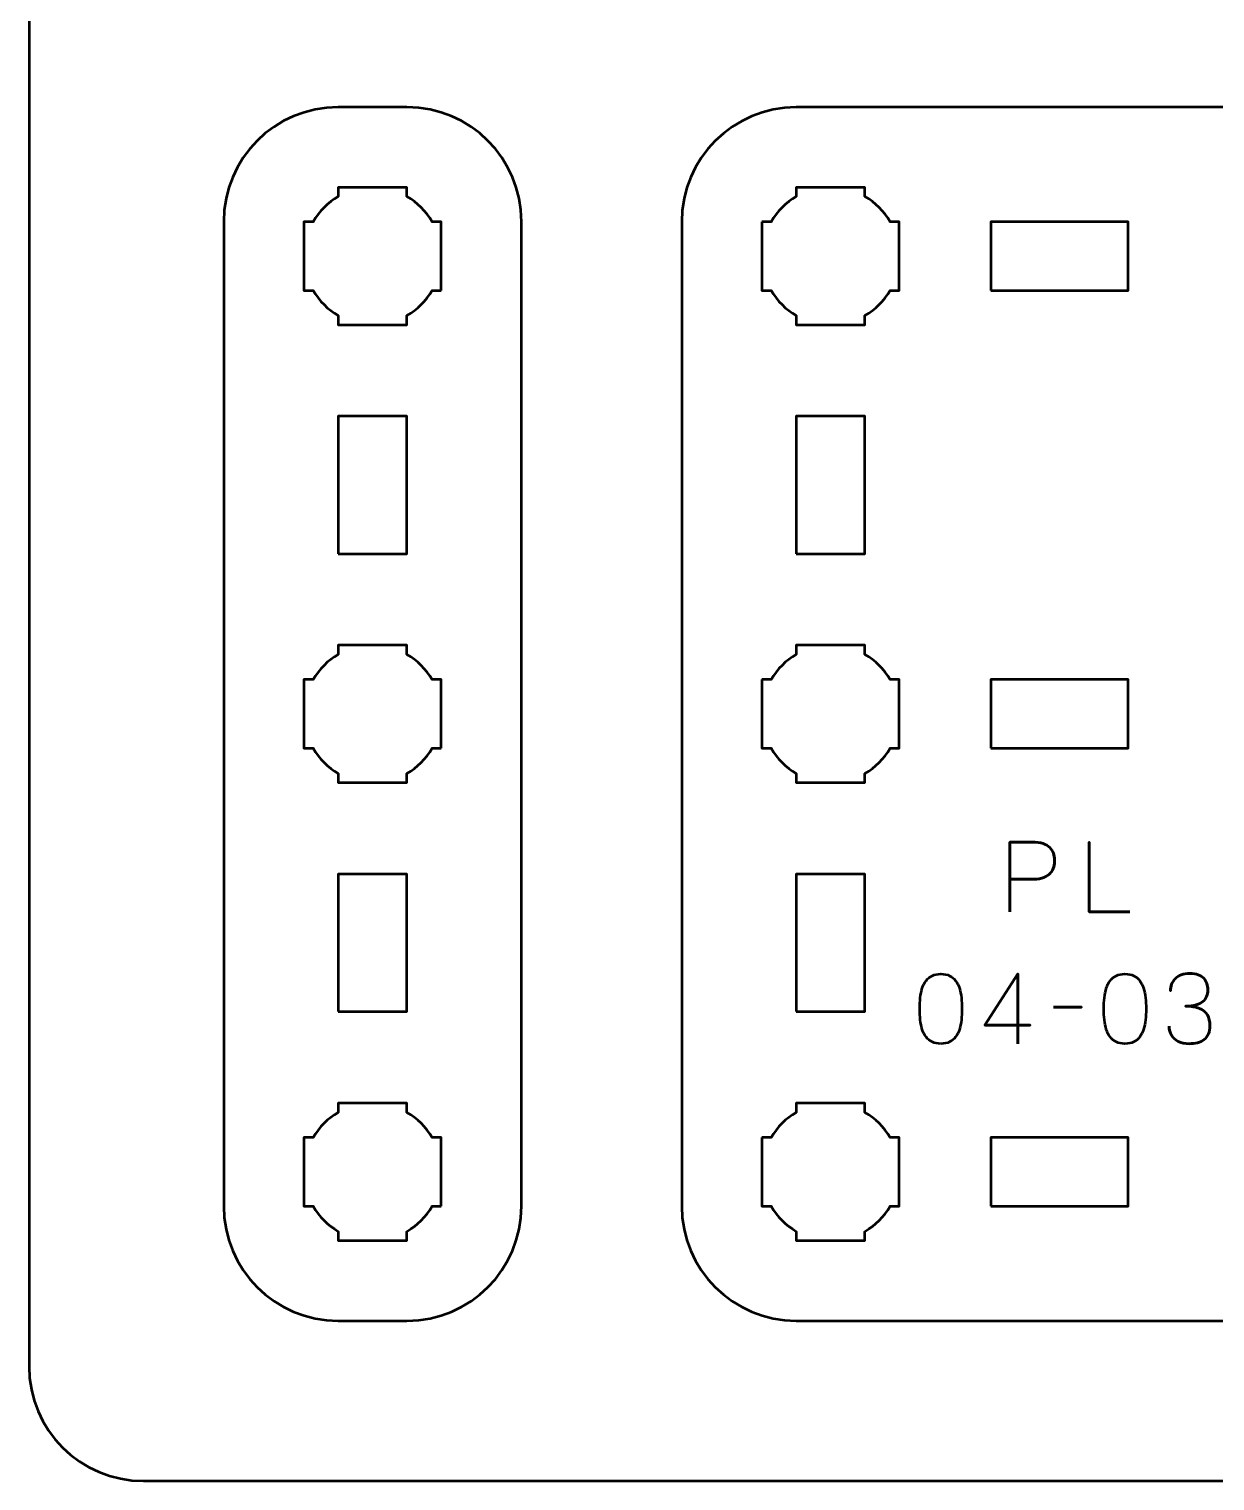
# Model space of a CAD drawing. Header units: centimetres. Extents: x -21 to 0, y -29.7 to 0.
# Drawn here: x -21 to -15.82, y -29.7 to -23.36 of the extents above; entities that cross this region are included whole.
import ezdxf

# ---------------------------------------------------------------- set-up
doc = ezdxf.new("R2010")
doc.units = ezdxf.units.CM
doc.header["$MEASUREMENT"] = 0
doc.layers.add('Layer 1', color=7, linetype='Continuous')

msp = doc.modelspace()

# ---------------------------------------------------------------- linework, layer by layer
at = {"layer": 'Layer 1', "lineweight": 53}
for points in [[(-16.8, -24.5), (-16.2, -24.5), (-16.2, -24.2), (-16.8, -24.2), (-16.8, -24.5)], [(-17.65, -25.65), (-17.35, -25.65), (-17.35, -25.05), (-17.65, -25.05), (-17.65, -25.65)], [(-16.8, -26.5), (-16.2, -26.5), (-16.2, -26.2), (-16.8, -26.2), (-16.8, -26.5)], [(-17.65, -27.65), (-17.35, -27.65), (-17.35, -27.05), (-17.65, -27.05), (-17.65, -27.65)], [(-16.8, -28.5), (-16.2, -28.5), (-16.2, -28.2), (-16.8, -28.2), (-16.8, -28.5)]]:
    msp.add_lwpolyline(points, close=True, dxfattribs=at)
at = {"layer": 'Layer 1', "color": 1, "lineweight": 53}
msp.add_open_spline([(-21.00003, -29.19995), (-21.00003, -29.19995), (-21.00003, -5.89992), (-21.00003, -5.89992), (-21.00003, -5.89992), (-21.00003, -5.81709), (-20.93286, -5.74992), (-20.85003, -5.74992), (-20.85003, -5.74992), (-20.7672, -5.74992), (-20.70003, -5.68275), (-20.70003, -5.59992), (-20.70003, -5.59992), (-20.70003, -5.51709), (-20.7672, -5.44992), (-20.85003, -5.44992), (-20.85003, -5.44992), (-20.93286, -5.44992), (-21.00003, -5.38275), (-21.00003, -5.29992), (-21.00003, -5.29992), (-21.00003, -5.21709), (-20.93286, -5.14992), (-20.85003, -5.14992), (-20.85003, -5.14992), (-20.7672, -5.14992), (-20.70003, -5.08275), (-20.70003, -4.99992), (-20.70003, -4.99992), (-20.70003, -4.91709), (-20.7672, -4.84992), (-20.85003, -4.84992), (-20.85003, -4.84992), (-20.93286, -4.84992), (-21.00003, -4.78275), (-21.00003, -4.69992), (-21.00003, -4.69992), (-21.00003, -4.61709), (-20.93286, -4.54992), (-20.85003, -4.54992), (-20.85003, -4.54992), (-20.7672, -4.54992), (-20.70003, -4.48275), (-20.70003, -4.39992), (-20.70003, -4.39992), (-20.70003, -4.31709), (-20.7672, -4.24992), (-20.85003, -4.24992), (-20.85003, -4.24992), (-20.93286, -4.24992), (-21.00003, -4.18275), (-21.00003, -4.09992), (-21.00003, -4.09992), (-21.00003, -4.01709), (-20.93286, -3.94992), (-20.85003, -3.94992), (-20.85003, -3.94992), (-20.7672, -3.94992), (-20.70003, -3.88275), (-20.70003, -3.79992), (-20.70003, -3.79992), (-20.70003, -3.71709), (-20.7672, -3.64992), (-20.85003, -3.64992), (-20.85003, -3.64992), (-20.93286, -3.64992), (-21.00003, -3.58275), (-21.00003, -3.49992), (-21.00003, -3.49992), (-21.00003, -3.41709), (-20.93286, -3.34992), (-20.85003, -3.34992), (-20.85003, -3.34992), (-20.7672, -3.34992), (-20.70003, -3.28275), (-20.70003, -3.19992), (-20.70003, -3.19992), (-20.70003, -3.11709), (-20.7672, -3.04992), (-20.85003, -3.04992), (-20.85003, -3.04992), (-20.93286, -3.04992), (-21.00003, -2.98275), (-21.00003, -2.89992), (-21.00003, -2.89992), (-21.00003, -2.81709), (-20.93286, -2.74992), (-20.85003, -2.74992), (-20.85003, -2.74992), (-20.7672, -2.74992), (-20.70003, -2.68275), (-20.70003, -2.59992), (-20.70003, -2.59992), (-20.70003, -2.51709), (-20.7672, -2.44992), (-20.85003, -2.44992), (-20.85003, -2.44992), (-20.93286, -2.44992), (-21.00003, -2.38275), (-21.00003, -2.29992), (-21.00003, -2.29992), (-21.00003, -2.21709), (-20.93286, -2.14992), (-20.85003, -2.14992), (-20.85003, -2.14992), (-20.7672, -2.14992), (-20.70003, -2.08275), (-20.70003, -1.99992), (-20.70003, -1.99992), (-20.70003, -1.91709), (-20.7672, -1.84992), (-20.85003, -1.84992), (-20.85003, -1.84992), (-20.93286, -1.84992), (-21.00003, -1.78275), (-21.00003, -1.69992), (-21.00003, -1.69992), (-21.00003, -1.61709), (-20.93286, -1.54992), (-20.85003, -1.54992), (-20.85003, -1.54992), (-20.7672, -1.54992), (-20.70003, -1.48275), (-20.70003, -1.39992), (-20.70003, -1.39992), (-20.70003, -1.31709), (-20.7672, -1.24992), (-20.85003, -1.24992), (-20.85003, -1.24992), (-20.93286, -1.24992), (-21.00003, -1.18275), (-21.00003, -1.09992), (-21.00003, -1.09992), (-21.00003, -1.09992), (-21.00003, -0.49992), (-21.00003, -0.49992), (-21.00003, -0.49992), (-21.00003, -0.22295), (-20.77694, 0.00004), (-20.49994, 0.00004), (-20.49994, 0.00004), (-20.49994, 0.00004), (-0.50008, 0.00004), (-0.50008, 0.00004), (-0.50008, 0.00004), (-0.22294, 0.00004), (0.00002, -0.22295), (0.00002, -0.49992), (0.00002, -0.49992), (0.00002, -0.49992), (0.00002, -29.19995), (0.00002, -29.19995), (0.00002, -29.19995), (0.00002, -29.47695), (-0.22294, -29.70004), (-0.50008, -29.70004), (-0.50008, -29.70004), (-0.50008, -29.70004), (-20.49994, -29.70004), (-20.49994, -29.70004), (-20.49994, -29.70004), (-20.77694, -29.70004), (-21.00003, -29.47695), (-21.00003, -29.19995)], degree=3, knots=[0, 0, 0, 0, 0.0243902, 0.0243902, 0.0243902, 0.0243902, 0.0487805, 0.0487805, 0.0487805, 0.0487805, 0.0731707, 0.0731707, 0.0731707, 0.0731707, 0.097561, 0.097561, 0.097561, 0.097561, 0.1219512, 0.1219512, 0.1219512, 0.1219512, 0.1463415, 0.1463415, 0.1463415, 0.1463415, 0.1707317, 0.1707317, 0.1707317, 0.1707317, 0.195122, 0.195122, 0.195122, 0.195122, 0.2195122, 0.2195122, 0.2195122, 0.2195122, 0.2439024, 0.2439024, 0.2439024, 0.2439024, 0.2682927, 0.2682927, 0.2682927, 0.2682927, 0.2926829, 0.2926829, 0.2926829, 0.2926829, 0.3170732, 0.3170732, 0.3170732, 0.3170732, 0.3414634, 0.3414634, 0.3414634, 0.3414634, 0.3658537, 0.3658537, 0.3658537, 0.3658537, 0.3902439, 0.3902439, 0.3902439, 0.3902439, 0.4146341, 0.4146341, 0.4146341, 0.4146341, 0.4390244, 0.4390244, 0.4390244, 0.4390244, 0.4634146, 0.4634146, 0.4634146, 0.4634146, 0.4878049, 0.4878049, 0.4878049, 0.4878049, 0.5121951, 0.5121951, 0.5121951, 0.5121951, 0.5365854, 0.5365854, 0.5365854, 0.5365854, 0.5609756, 0.5609756, 0.5609756, 0.5609756, 0.5853659, 0.5853659, 0.5853659, 0.5853659, 0.6097561, 0.6097561, 0.6097561, 0.6097561, 0.6341463, 0.6341463, 0.6341463, 0.6341463, 0.6585366, 0.6585366, 0.6585366, 0.6585366, 0.6829268, 0.6829268, 0.6829268, 0.6829268, 0.7073171, 0.7073171, 0.7073171, 0.7073171, 0.7317073, 0.7317073, 0.7317073, 0.7317073, 0.7560976, 0.7560976, 0.7560976, 0.7560976, 0.7804878, 0.7804878, 0.7804878, 0.7804878, 0.804878, 0.804878, 0.804878, 0.804878, 0.8292683, 0.8292683, 0.8292683, 0.8292683, 0.8536585, 0.8536585, 0.8536585, 0.8536585, 0.8780488, 0.8780488, 0.8780488, 0.8780488, 0.902439, 0.902439, 0.902439, 0.902439, 0.9268293, 0.9268293, 0.9268293, 0.9268293, 0.9512195, 0.9512195, 0.9512195, 0.9512195, 0.9756098, 0.9756098, 0.9756098, 0.9756098, 1, 1, 1, 1], dxfattribs=at)
at = {"layer": 'Layer 1', "color": 3, "lineweight": 53}
for points in [[(-20.15001, -28.49994), (-20.15001, -28.49994), (-20.15001, -24.20007), (-20.15001, -24.20007), (-20.15001, -24.20007), (-20.15001, -23.92293), (-19.92692, -23.69997), (-19.64992, -23.69997), (-19.64992, -23.69997), (-19.64992, -23.69997), (-19.34991, -23.69997), (-19.34991, -23.69997), (-19.34991, -23.69997), (-19.07295, -23.69997), (-18.84999, -23.92293), (-18.84999, -24.20007), (-18.84999, -24.20007), (-18.84999, -24.20007), (-18.84999, -28.49994), (-18.84999, -28.49994), (-18.84999, -28.49994), (-18.84999, -28.77694), (-19.07295, -29.00003), (-19.34991, -29.00003), (-19.34991, -29.00003), (-19.34991, -29.00003), (-19.64992, -29.00003), (-19.64992, -29.00003), (-19.64992, -29.00003), (-19.92692, -29.00003), (-20.15001, -28.77694), (-20.15001, -28.49994)], [(-18.15, -28.5), (-18.15, -28.5), (-18.15, -24.2), (-18.15, -24.2), (-18.15, -24.2), (-18.15, -23.92391), (-17.92609, -23.7), (-17.65, -23.7), (-17.65, -23.7), (-17.65, -23.7), (-11.35, -23.7), (-11.35, -23.7), (-11.35, -23.7), (-11.07391, -23.7), (-10.85, -23.92391), (-10.85, -24.2), (-10.85, -24.2), (-10.85, -24.2), (-10.85, -28.5), (-10.85, -28.5), (-10.85, -28.5), (-10.85, -28.77609), (-11.07391, -29), (-11.35, -29), (-11.35, -29), (-11.35, -29), (-17.65, -29), (-17.65, -29), (-17.65, -29), (-17.92609, -29), (-18.15, -28.77609), (-18.15, -28.5)]]:
    msp.add_open_spline(points, degree=3, knots=[0, 0, 0, 0, 0.125, 0.125, 0.125, 0.125, 0.25, 0.25, 0.25, 0.25, 0.375, 0.375, 0.375, 0.375, 0.5, 0.5, 0.5, 0.5, 0.625, 0.625, 0.625, 0.625, 0.75, 0.75, 0.75, 0.75, 0.875, 0.875, 0.875, 0.875, 1, 1, 1, 1], dxfattribs=at)
at = {"layer": 'Layer 1', "lineweight": 53}
for points, knots in [([(-19.19998, -24.50007), (-19.19998, -24.50007), (-19.24009, -24.50007), (-19.24009, -24.50007), (-19.24009, -24.50007), (-19.26641, -24.54554), (-19.30444, -24.58343), (-19.34991, -24.60989), (-19.34991, -24.60989), (-19.34991, -24.60989), (-19.34991, -24.65), (-19.34991, -24.65), (-19.34991, -24.65), (-19.34991, -24.65), (-19.49999, -24.65), (-19.49999, -24.65), (-19.49999, -24.65), (-19.49999, -24.65), (-19.64992, -24.65), (-19.64992, -24.65), (-19.64992, -24.65), (-19.64992, -24.65), (-19.64992, -24.60989), (-19.64992, -24.60989), (-19.64992, -24.60989), (-19.69553, -24.58343), (-19.73345, -24.54554), (-19.75977, -24.50007), (-19.75977, -24.50007), (-19.75977, -24.50007), (-19.79999, -24.50007), (-19.79999, -24.50007), (-19.79999, -24.50007), (-19.79999, -24.50007), (-19.79999, -24.35), (-19.79999, -24.35), (-19.79999, -24.35), (-19.79999, -24.35), (-19.79999, -24.20007), (-19.79999, -24.20007), (-19.79999, -24.20007), (-19.79999, -24.20007), (-19.75977, -24.20007), (-19.75977, -24.20007), (-19.75977, -24.20007), (-19.73345, -24.15445), (-19.69553, -24.11653), (-19.64992, -24.09021), (-19.64992, -24.09021), (-19.64992, -24.09021), (-19.64992, -24.05), (-19.64992, -24.05), (-19.64992, -24.05), (-19.64992, -24.05), (-19.49999, -24.05), (-19.49999, -24.05), (-19.49999, -24.05), (-19.49999, -24.05), (-19.34991, -24.05), (-19.34991, -24.05), (-19.34991, -24.05), (-19.34991, -24.05), (-19.34991, -24.09021), (-19.34991, -24.09021), (-19.34991, -24.09021), (-19.30444, -24.11653), (-19.26641, -24.15445), (-19.24009, -24.20007), (-19.24009, -24.20007), (-19.24009, -24.20007), (-19.19998, -24.20007), (-19.19998, -24.20007), (-19.19998, -24.20007), (-19.19998, -24.20007), (-19.19998, -24.35), (-19.19998, -24.35), (-19.19998, -24.35), (-19.19998, -24.35), (-19.19998, -24.50007), (-19.19998, -24.50007)], [0, 0, 0, 0, 0.05, 0.05, 0.05, 0.05, 0.1, 0.1, 0.1, 0.1, 0.15, 0.15, 0.15, 0.15, 0.2, 0.2, 0.2, 0.2, 0.25, 0.25, 0.25, 0.25, 0.3, 0.3, 0.3, 0.3, 0.35, 0.35, 0.35, 0.35, 0.4, 0.4, 0.4, 0.4, 0.45, 0.45, 0.45, 0.45, 0.5, 0.5, 0.5, 0.5, 0.55, 0.55, 0.55, 0.55, 0.6, 0.6, 0.6, 0.6, 0.65, 0.65, 0.65, 0.65, 0.7, 0.7, 0.7, 0.7, 0.75, 0.75, 0.75, 0.75, 0.8, 0.8, 0.8, 0.8, 0.85, 0.85, 0.85, 0.85, 0.9, 0.9, 0.9, 0.9, 0.95, 0.95, 0.95, 0.95, 1, 1, 1, 1]), ([(-17.8, -24.2), (-17.8, -24.2), (-17.75985, -24.2), (-17.75985, -24.2), (-17.75985, -24.2), (-17.7335, -24.15447), (-17.69553, -24.1165), (-17.65, -24.09015), (-17.65, -24.09015), (-17.65, -24.09015), (-17.65, -24.05), (-17.65, -24.05), (-17.65, -24.05), (-17.65, -24.05), (-17.5, -24.05), (-17.5, -24.05), (-17.5, -24.05), (-17.5, -24.05), (-17.35, -24.05), (-17.35, -24.05), (-17.35, -24.05), (-17.35, -24.05), (-17.35, -24.09015), (-17.35, -24.09015), (-17.35, -24.09015), (-17.30447, -24.1165), (-17.2665, -24.15447), (-17.24015, -24.2), (-17.24015, -24.2), (-17.24015, -24.2), (-17.2, -24.2), (-17.2, -24.2), (-17.2, -24.2), (-17.2, -24.2), (-17.2, -24.35), (-17.2, -24.35), (-17.2, -24.35), (-17.2, -24.35), (-17.2, -24.5), (-17.2, -24.5), (-17.2, -24.5), (-17.2, -24.5), (-17.24015, -24.5), (-17.24015, -24.5), (-17.24015, -24.5), (-17.2665, -24.54553), (-17.30447, -24.5835), (-17.35, -24.60985), (-17.35, -24.60985), (-17.35, -24.60985), (-17.35, -24.65), (-17.35, -24.65), (-17.35, -24.65), (-17.35, -24.65), (-17.5, -24.65), (-17.5, -24.65), (-17.5, -24.65), (-17.5, -24.65), (-17.65, -24.65), (-17.65, -24.65), (-17.65, -24.65), (-17.65, -24.65), (-17.65, -24.60985), (-17.65, -24.60985), (-17.65, -24.60985), (-17.69553, -24.5835), (-17.7335, -24.54553), (-17.75985, -24.5), (-17.75985, -24.5), (-17.75985, -24.5), (-17.8, -24.5), (-17.8, -24.5), (-17.8, -24.5), (-17.8, -24.5), (-17.8, -24.35), (-17.8, -24.35), (-17.8, -24.35), (-17.8, -24.35), (-17.8, -24.2), (-17.8, -24.2)], [0, 0, 0, 0, 0.05, 0.05, 0.05, 0.05, 0.1, 0.1, 0.1, 0.1, 0.15, 0.15, 0.15, 0.15, 0.2, 0.2, 0.2, 0.2, 0.25, 0.25, 0.25, 0.25, 0.3, 0.3, 0.3, 0.3, 0.35, 0.35, 0.35, 0.35, 0.4, 0.4, 0.4, 0.4, 0.45, 0.45, 0.45, 0.45, 0.5, 0.5, 0.5, 0.5, 0.55, 0.55, 0.55, 0.55, 0.6, 0.6, 0.6, 0.6, 0.65, 0.65, 0.65, 0.65, 0.7, 0.7, 0.7, 0.7, 0.75, 0.75, 0.75, 0.75, 0.8, 0.8, 0.8, 0.8, 0.85, 0.85, 0.85, 0.85, 0.9, 0.9, 0.9, 0.9, 0.95, 0.95, 0.95, 0.95, 1, 1, 1, 1]), ([(-19.64992, -25.65002), (-19.64992, -25.65002), (-19.64992, -25.05002), (-19.64992, -25.05002), (-19.64992, -25.05002), (-19.64992, -25.05002), (-19.34991, -25.05002), (-19.34991, -25.05002), (-19.34991, -25.05002), (-19.34991, -25.05002), (-19.34991, -25.65002), (-19.34991, -25.65002), (-19.34991, -25.65002), (-19.34991, -25.65002), (-19.64992, -25.65002), (-19.64992, -25.65002)], [0, 0, 0, 0, 0.25, 0.25, 0.25, 0.25, 0.5, 0.5, 0.5, 0.5, 0.75, 0.75, 0.75, 0.75, 1, 1, 1, 1]), ([(-19.19998, -26.5), (-19.19998, -26.5), (-19.24009, -26.5), (-19.24009, -26.5), (-19.24009, -26.5), (-19.26641, -26.54548), (-19.30444, -26.58351), (-19.34991, -26.60982), (-19.34991, -26.60982), (-19.34991, -26.60982), (-19.34991, -26.64993), (-19.34991, -26.64993), (-19.34991, -26.64993), (-19.34991, -26.64993), (-19.49999, -26.64993), (-19.49999, -26.64993), (-19.49999, -26.64993), (-19.49999, -26.64993), (-19.64992, -26.64993), (-19.64992, -26.64993), (-19.64992, -26.64993), (-19.64992, -26.64993), (-19.64992, -26.60982), (-19.64992, -26.60982), (-19.64992, -26.60982), (-19.69553, -26.58351), (-19.73345, -26.54548), (-19.75977, -26.5), (-19.75977, -26.5), (-19.75977, -26.5), (-19.79999, -26.5), (-19.79999, -26.5), (-19.79999, -26.5), (-19.79999, -26.5), (-19.79999, -26.34993), (-19.79999, -26.34993), (-19.79999, -26.34993), (-19.79999, -26.34993), (-19.79999, -26.2), (-19.79999, -26.2), (-19.79999, -26.2), (-19.79999, -26.2), (-19.75977, -26.2), (-19.75977, -26.2), (-19.75977, -26.2), (-19.73345, -26.15453), (-19.69553, -26.1165), (-19.64992, -26.09018), (-19.64992, -26.09018), (-19.64992, -26.09018), (-19.64992, -26.04993), (-19.64992, -26.04993), (-19.64992, -26.04993), (-19.64992, -26.04993), (-19.49999, -26.04993), (-19.49999, -26.04993), (-19.49999, -26.04993), (-19.49999, -26.04993), (-19.34991, -26.04993), (-19.34991, -26.04993), (-19.34991, -26.04993), (-19.34991, -26.04993), (-19.34991, -26.09018), (-19.34991, -26.09018), (-19.34991, -26.09018), (-19.30444, -26.1165), (-19.26641, -26.15453), (-19.24009, -26.2), (-19.24009, -26.2), (-19.24009, -26.2), (-19.19998, -26.2), (-19.19998, -26.2), (-19.19998, -26.2), (-19.19998, -26.2), (-19.19998, -26.34993), (-19.19998, -26.34993), (-19.19998, -26.34993), (-19.19998, -26.34993), (-19.19998, -26.5), (-19.19998, -26.5)], [0, 0, 0, 0, 0.05, 0.05, 0.05, 0.05, 0.1, 0.1, 0.1, 0.1, 0.15, 0.15, 0.15, 0.15, 0.2, 0.2, 0.2, 0.2, 0.25, 0.25, 0.25, 0.25, 0.3, 0.3, 0.3, 0.3, 0.35, 0.35, 0.35, 0.35, 0.4, 0.4, 0.4, 0.4, 0.45, 0.45, 0.45, 0.45, 0.5, 0.5, 0.5, 0.5, 0.55, 0.55, 0.55, 0.55, 0.6, 0.6, 0.6, 0.6, 0.65, 0.65, 0.65, 0.65, 0.7, 0.7, 0.7, 0.7, 0.75, 0.75, 0.75, 0.75, 0.8, 0.8, 0.8, 0.8, 0.85, 0.85, 0.85, 0.85, 0.9, 0.9, 0.9, 0.9, 0.95, 0.95, 0.95, 0.95, 1, 1, 1, 1]), ([(-17.8, -26.2), (-17.8, -26.2), (-17.75985, -26.2), (-17.75985, -26.2), (-17.75985, -26.2), (-17.7335, -26.15447), (-17.69553, -26.1165), (-17.65, -26.09015), (-17.65, -26.09015), (-17.65, -26.09015), (-17.65, -26.05), (-17.65, -26.05), (-17.65, -26.05), (-17.65, -26.05), (-17.5, -26.05), (-17.5, -26.05), (-17.5, -26.05), (-17.5, -26.05), (-17.35, -26.05), (-17.35, -26.05), (-17.35, -26.05), (-17.35, -26.05), (-17.35, -26.09015), (-17.35, -26.09015), (-17.35, -26.09015), (-17.30447, -26.1165), (-17.2665, -26.15447), (-17.24015, -26.2), (-17.24015, -26.2), (-17.24015, -26.2), (-17.2, -26.2), (-17.2, -26.2), (-17.2, -26.2), (-17.2, -26.2), (-17.2, -26.35), (-17.2, -26.35), (-17.2, -26.35), (-17.2, -26.35), (-17.2, -26.5), (-17.2, -26.5), (-17.2, -26.5), (-17.2, -26.5), (-17.24015, -26.5), (-17.24015, -26.5), (-17.24015, -26.5), (-17.2665, -26.54553), (-17.30447, -26.5835), (-17.35, -26.60985), (-17.35, -26.60985), (-17.35, -26.60985), (-17.35, -26.65), (-17.35, -26.65), (-17.35, -26.65), (-17.35, -26.65), (-17.5, -26.65), (-17.5, -26.65), (-17.5, -26.65), (-17.5, -26.65), (-17.65, -26.65), (-17.65, -26.65), (-17.65, -26.65), (-17.65, -26.65), (-17.65, -26.60985), (-17.65, -26.60985), (-17.65, -26.60985), (-17.69553, -26.5835), (-17.7335, -26.54553), (-17.75985, -26.5), (-17.75985, -26.5), (-17.75985, -26.5), (-17.8, -26.5), (-17.8, -26.5), (-17.8, -26.5), (-17.8, -26.5), (-17.8, -26.35), (-17.8, -26.35), (-17.8, -26.35), (-17.8, -26.35), (-17.8, -26.2), (-17.8, -26.2)], [0, 0, 0, 0, 0.05, 0.05, 0.05, 0.05, 0.1, 0.1, 0.1, 0.1, 0.15, 0.15, 0.15, 0.15, 0.2, 0.2, 0.2, 0.2, 0.25, 0.25, 0.25, 0.25, 0.3, 0.3, 0.3, 0.3, 0.35, 0.35, 0.35, 0.35, 0.4, 0.4, 0.4, 0.4, 0.45, 0.45, 0.45, 0.45, 0.5, 0.5, 0.5, 0.5, 0.55, 0.55, 0.55, 0.55, 0.6, 0.6, 0.6, 0.6, 0.65, 0.65, 0.65, 0.65, 0.7, 0.7, 0.7, 0.7, 0.75, 0.75, 0.75, 0.75, 0.8, 0.8, 0.8, 0.8, 0.85, 0.85, 0.85, 0.85, 0.9, 0.9, 0.9, 0.9, 0.95, 0.95, 0.95, 0.95, 1, 1, 1, 1]), ([(-19.64992, -27.64999), (-19.64992, -27.64999), (-19.64992, -27.04998), (-19.64992, -27.04998), (-19.64992, -27.04998), (-19.64992, -27.04998), (-19.34991, -27.04998), (-19.34991, -27.04998), (-19.34991, -27.04998), (-19.34991, -27.04998), (-19.34991, -27.64999), (-19.34991, -27.64999), (-19.34991, -27.64999), (-19.34991, -27.64999), (-19.64992, -27.64999), (-19.64992, -27.64999)], [0, 0, 0, 0, 0.25, 0.25, 0.25, 0.25, 0.5, 0.5, 0.5, 0.5, 0.75, 0.75, 0.75, 0.75, 1, 1, 1, 1]), ([(-19.19998, -28.49994), (-19.19998, -28.49994), (-19.24009, -28.49994), (-19.24009, -28.49994), (-19.24009, -28.49994), (-19.26641, -28.54555), (-19.30444, -28.58347), (-19.34991, -28.60979), (-19.34991, -28.60979), (-19.34991, -28.60979), (-19.34991, -28.65001), (-19.34991, -28.65001), (-19.34991, -28.65001), (-19.34991, -28.65001), (-19.49999, -28.65001), (-19.49999, -28.65001), (-19.49999, -28.65001), (-19.49999, -28.65001), (-19.64992, -28.65001), (-19.64992, -28.65001), (-19.64992, -28.65001), (-19.64992, -28.65001), (-19.64992, -28.60979), (-19.64992, -28.60979), (-19.64992, -28.60979), (-19.69553, -28.58347), (-19.73345, -28.54555), (-19.75977, -28.49994), (-19.75977, -28.49994), (-19.75977, -28.49994), (-19.79999, -28.49994), (-19.79999, -28.49994), (-19.79999, -28.49994), (-19.79999, -28.49994), (-19.79999, -28.35001), (-19.79999, -28.35001), (-19.79999, -28.35001), (-19.79999, -28.35001), (-19.79999, -28.19993), (-19.79999, -28.19993), (-19.79999, -28.19993), (-19.79999, -28.19993), (-19.75977, -28.19993), (-19.75977, -28.19993), (-19.75977, -28.19993), (-19.73345, -28.15446), (-19.69553, -28.11643), (-19.64992, -28.09011), (-19.64992, -28.09011), (-19.64992, -28.09011), (-19.64992, -28.05), (-19.64992, -28.05), (-19.64992, -28.05), (-19.64992, -28.05), (-19.49999, -28.05), (-19.49999, -28.05), (-19.49999, -28.05), (-19.49999, -28.05), (-19.34991, -28.05), (-19.34991, -28.05), (-19.34991, -28.05), (-19.34991, -28.05), (-19.34991, -28.09011), (-19.34991, -28.09011), (-19.34991, -28.09011), (-19.30444, -28.11643), (-19.26641, -28.15446), (-19.24009, -28.19993), (-19.24009, -28.19993), (-19.24009, -28.19993), (-19.19998, -28.19993), (-19.19998, -28.19993), (-19.19998, -28.19993), (-19.19998, -28.19993), (-19.19998, -28.35001), (-19.19998, -28.35001), (-19.19998, -28.35001), (-19.19998, -28.35001), (-19.19998, -28.49994), (-19.19998, -28.49994)], [0, 0, 0, 0, 0.05, 0.05, 0.05, 0.05, 0.1, 0.1, 0.1, 0.1, 0.15, 0.15, 0.15, 0.15, 0.2, 0.2, 0.2, 0.2, 0.25, 0.25, 0.25, 0.25, 0.3, 0.3, 0.3, 0.3, 0.35, 0.35, 0.35, 0.35, 0.4, 0.4, 0.4, 0.4, 0.45, 0.45, 0.45, 0.45, 0.5, 0.5, 0.5, 0.5, 0.55, 0.55, 0.55, 0.55, 0.6, 0.6, 0.6, 0.6, 0.65, 0.65, 0.65, 0.65, 0.7, 0.7, 0.7, 0.7, 0.75, 0.75, 0.75, 0.75, 0.8, 0.8, 0.8, 0.8, 0.85, 0.85, 0.85, 0.85, 0.9, 0.9, 0.9, 0.9, 0.95, 0.95, 0.95, 0.95, 1, 1, 1, 1]), ([(-17.8, -28.2), (-17.8, -28.2), (-17.75985, -28.2), (-17.75985, -28.2), (-17.75985, -28.2), (-17.7335, -28.15447), (-17.69553, -28.1165), (-17.65, -28.09015), (-17.65, -28.09015), (-17.65, -28.09015), (-17.65, -28.05), (-17.65, -28.05), (-17.65, -28.05), (-17.65, -28.05), (-17.5, -28.05), (-17.5, -28.05), (-17.5, -28.05), (-17.5, -28.05), (-17.35, -28.05), (-17.35, -28.05), (-17.35, -28.05), (-17.35, -28.05), (-17.35, -28.09015), (-17.35, -28.09015), (-17.35, -28.09015), (-17.30447, -28.1165), (-17.2665, -28.15447), (-17.24015, -28.2), (-17.24015, -28.2), (-17.24015, -28.2), (-17.2, -28.2), (-17.2, -28.2), (-17.2, -28.2), (-17.2, -28.2), (-17.2, -28.35), (-17.2, -28.35), (-17.2, -28.35), (-17.2, -28.35), (-17.2, -28.5), (-17.2, -28.5), (-17.2, -28.5), (-17.2, -28.5), (-17.24015, -28.5), (-17.24015, -28.5), (-17.24015, -28.5), (-17.2665, -28.54553), (-17.30447, -28.5835), (-17.35, -28.60985), (-17.35, -28.60985), (-17.35, -28.60985), (-17.35, -28.65), (-17.35, -28.65), (-17.35, -28.65), (-17.35, -28.65), (-17.5, -28.65), (-17.5, -28.65), (-17.5, -28.65), (-17.5, -28.65), (-17.65, -28.65), (-17.65, -28.65), (-17.65, -28.65), (-17.65, -28.65), (-17.65, -28.60985), (-17.65, -28.60985), (-17.65, -28.60985), (-17.69553, -28.5835), (-17.7335, -28.54553), (-17.75985, -28.5), (-17.75985, -28.5), (-17.75985, -28.5), (-17.8, -28.5), (-17.8, -28.5), (-17.8, -28.5), (-17.8, -28.5), (-17.8, -28.35), (-17.8, -28.35), (-17.8, -28.35), (-17.8, -28.35), (-17.8, -28.2), (-17.8, -28.2)], [0, 0, 0, 0, 0.05, 0.05, 0.05, 0.05, 0.1, 0.1, 0.1, 0.1, 0.15, 0.15, 0.15, 0.15, 0.2, 0.2, 0.2, 0.2, 0.25, 0.25, 0.25, 0.25, 0.3, 0.3, 0.3, 0.3, 0.35, 0.35, 0.35, 0.35, 0.4, 0.4, 0.4, 0.4, 0.45, 0.45, 0.45, 0.45, 0.5, 0.5, 0.5, 0.5, 0.55, 0.55, 0.55, 0.55, 0.6, 0.6, 0.6, 0.6, 0.65, 0.65, 0.65, 0.65, 0.7, 0.7, 0.7, 0.7, 0.75, 0.75, 0.75, 0.75, 0.8, 0.8, 0.8, 0.8, 0.85, 0.85, 0.85, 0.85, 0.9, 0.9, 0.9, 0.9, 0.95, 0.95, 0.95, 0.95, 1, 1, 1, 1])]:
    msp.add_open_spline(points, degree=3, knots=knots, dxfattribs=at)
at = {"layer": 'Layer 1', "color": 5, "lineweight": 53}
for points, knots in [([(-16.71762, -27.21494), (-16.71762, -27.21494), (-16.71762, -26.90972), (-16.71762, -26.90972), (-16.71762, -26.90972), (-16.71762, -26.90972), (-16.62025, -26.90972), (-16.62025, -26.90972), (-16.62025, -26.90972), (-16.60078, -26.90979), (-16.58477, -26.91198), (-16.57214, -26.91621), (-16.57214, -26.91621), (-16.55958, -26.92037), (-16.5497, -26.92616), (-16.54257, -26.9335), (-16.54257, -26.9335), (-16.53545, -26.94076), (-16.53037, -26.94909), (-16.52726, -26.95847), (-16.52726, -26.95847), (-16.52423, -26.96786), (-16.52247, -26.97766), (-16.52204, -26.98804), (-16.52204, -26.98804), (-16.52155, -26.99841), (-16.52275, -27.00857), (-16.52557, -27.01844), (-16.52557, -27.01844), (-16.52846, -27.02832), (-16.53333, -27.03728), (-16.54032, -27.04533), (-16.54032, -27.04533), (-16.54723, -27.05337), (-16.55661, -27.05979), (-16.5684, -27.06452), (-16.5684, -27.06452), (-16.58018, -27.06931), (-16.59478, -27.07171), (-16.61221, -27.07185), (-16.61221, -27.07185), (-16.61221, -27.07185), (-16.71762, -27.07185), (-16.71762, -27.07185), (-16.71762, -27.07185), (-16.71762, -27.07185), (-16.61221, -27.07185), (-16.61221, -27.07185), (-16.61221, -27.07185), (-16.59514, -27.07171), (-16.58067, -27.06931), (-16.56896, -27.06452), (-16.56896, -27.06452), (-16.55718, -27.05979), (-16.54779, -27.05337), (-16.54074, -27.04533), (-16.54074, -27.04533), (-16.53375, -27.03728), (-16.52874, -27.02832), (-16.52578, -27.01844), (-16.52578, -27.01844), (-16.52282, -27.00857), (-16.52155, -26.99841), (-16.52204, -26.98804), (-16.52204, -26.98804), (-16.52247, -26.97766), (-16.52423, -26.96786), (-16.5274, -26.95847), (-16.5274, -26.95847), (-16.53051, -26.94909), (-16.53573, -26.94076), (-16.54286, -26.9335), (-16.54286, -26.9335), (-16.55005, -26.92616), (-16.55993, -26.92037), (-16.57249, -26.91621), (-16.57249, -26.91621), (-16.58512, -26.91198), (-16.60099, -26.90979), (-16.62025, -26.90972), (-16.62025, -26.90972), (-16.62025, -26.90972), (-16.71762, -26.90972), (-16.71762, -26.90972), (-16.71762, -26.90972), (-16.71762, -26.90972), (-16.71762, -27.21494), (-16.71762, -27.21494)], [0, 0, 0, 0, 0.0454545, 0.0454545, 0.0454545, 0.0454545, 0.0909091, 0.0909091, 0.0909091, 0.0909091, 0.1363636, 0.1363636, 0.1363636, 0.1363636, 0.1818182, 0.1818182, 0.1818182, 0.1818182, 0.2272727, 0.2272727, 0.2272727, 0.2272727, 0.2727273, 0.2727273, 0.2727273, 0.2727273, 0.3181818, 0.3181818, 0.3181818, 0.3181818, 0.3636364, 0.3636364, 0.3636364, 0.3636364, 0.4090909, 0.4090909, 0.4090909, 0.4090909, 0.4545455, 0.4545455, 0.4545455, 0.4545455, 0.5, 0.5, 0.5, 0.5, 0.5454545, 0.5454545, 0.5454545, 0.5454545, 0.5909091, 0.5909091, 0.5909091, 0.5909091, 0.6363636, 0.6363636, 0.6363636, 0.6363636, 0.6818182, 0.6818182, 0.6818182, 0.6818182, 0.7272727, 0.7272727, 0.7272727, 0.7272727, 0.7727273, 0.7727273, 0.7727273, 0.7727273, 0.8181818, 0.8181818, 0.8181818, 0.8181818, 0.8636364, 0.8636364, 0.8636364, 0.8636364, 0.9090909, 0.9090909, 0.9090909, 0.9090909, 0.9545455, 0.9545455, 0.9545455, 0.9545455, 1, 1, 1, 1]), ([(-16.19312, -27.21494), (-16.19312, -27.21494), (-16.37134, -27.21494), (-16.37134, -27.21494), (-16.37134, -27.21494), (-16.37134, -27.21494), (-16.37134, -26.90972), (-16.37134, -26.90972), (-16.37134, -26.90972), (-16.37134, -26.90972), (-16.37134, -27.21494), (-16.37134, -27.21494), (-16.37134, -27.21494), (-16.37134, -27.21494), (-16.19312, -27.21494), (-16.19312, -27.21494)], [0, 0, 0, 0, 0.25, 0.25, 0.25, 0.25, 0.5, 0.5, 0.5, 0.5, 0.75, 0.75, 0.75, 0.75, 1, 1, 1, 1]), ([(-17.01861, -27.79025), (-17.0038, -27.79018), (-16.99103, -27.78757), (-16.98037, -27.78249), (-16.98037, -27.78249), (-16.96979, -27.77741), (-16.96097, -27.77014), (-16.95392, -27.7609), (-16.95392, -27.7609), (-16.94693, -27.75159), (-16.94143, -27.74058), (-16.93734, -27.72788), (-16.93734, -27.72788), (-16.93331, -27.71518), (-16.93042, -27.70128), (-16.9288, -27.68604), (-16.9288, -27.68604), (-16.9271, -27.6708), (-16.92626, -27.65478), (-16.92633, -27.63785), (-16.92633, -27.63785), (-16.92626, -27.62099), (-16.9271, -27.60497), (-16.9288, -27.5898), (-16.9288, -27.5898), (-16.93042, -27.57463), (-16.93331, -27.56066), (-16.93734, -27.54796), (-16.93734, -27.54796), (-16.94143, -27.53533), (-16.94693, -27.52433), (-16.95392, -27.51494), (-16.95392, -27.51494), (-16.96097, -27.50563), (-16.96979, -27.49836), (-16.98037, -27.49328), (-16.98037, -27.49328), (-16.99103, -27.48813), (-17.0038, -27.48552), (-17.01861, -27.48545), (-17.01861, -27.48545), (-17.03343, -27.48552), (-17.0462, -27.48813), (-17.05686, -27.49328), (-17.05686, -27.49328), (-17.06744, -27.49836), (-17.07626, -27.50563), (-17.08331, -27.51494), (-17.08331, -27.51494), (-17.0903, -27.52433), (-17.0958, -27.53533), (-17.09989, -27.54796), (-17.09989, -27.54796), (-17.10392, -27.56066), (-17.10681, -27.57463), (-17.10843, -27.5898), (-17.10843, -27.5898), (-17.11012, -27.60497), (-17.11097, -27.62099), (-17.1109, -27.63785), (-17.1109, -27.63785), (-17.11097, -27.65478), (-17.11012, -27.6708), (-17.10843, -27.68604), (-17.10843, -27.68604), (-17.10681, -27.70128), (-17.10392, -27.71518), (-17.09989, -27.72788), (-17.09989, -27.72788), (-17.0958, -27.74058), (-17.0903, -27.75159), (-17.08331, -27.7609), (-17.08331, -27.7609), (-17.07626, -27.77014), (-17.06744, -27.77741), (-17.05686, -27.78249), (-17.05686, -27.78249), (-17.0462, -27.78757), (-17.03343, -27.79018), (-17.01861, -27.79025)], [0, 0, 0, 0, 0.05, 0.05, 0.05, 0.05, 0.1, 0.1, 0.1, 0.1, 0.15, 0.15, 0.15, 0.15, 0.2, 0.2, 0.2, 0.2, 0.25, 0.25, 0.25, 0.25, 0.3, 0.3, 0.3, 0.3, 0.35, 0.35, 0.35, 0.35, 0.4, 0.4, 0.4, 0.4, 0.45, 0.45, 0.45, 0.45, 0.5, 0.5, 0.5, 0.5, 0.55, 0.55, 0.55, 0.55, 0.6, 0.6, 0.6, 0.6, 0.65, 0.65, 0.65, 0.65, 0.7, 0.7, 0.7, 0.7, 0.75, 0.75, 0.75, 0.75, 0.8, 0.8, 0.8, 0.8, 0.85, 0.85, 0.85, 0.85, 0.9, 0.9, 0.9, 0.9, 0.95, 0.95, 0.95, 0.95, 1, 1, 1, 1]), ([(-17.01861, -27.79025), (-17.0038, -27.79018), (-16.99103, -27.78757), (-16.98037, -27.78249), (-16.98037, -27.78249), (-16.96979, -27.77741), (-16.96097, -27.77014), (-16.95392, -27.7609), (-16.95392, -27.7609), (-16.94693, -27.75159), (-16.94143, -27.74058), (-16.93734, -27.72788), (-16.93734, -27.72788), (-16.93331, -27.71518), (-16.93042, -27.70128), (-16.9288, -27.68604), (-16.9288, -27.68604), (-16.9271, -27.6708), (-16.92626, -27.65478), (-16.92633, -27.63785), (-16.92633, -27.63785), (-16.92626, -27.62099), (-16.9271, -27.60497), (-16.9288, -27.5898), (-16.9288, -27.5898), (-16.93042, -27.57463), (-16.93331, -27.56066), (-16.93734, -27.54796), (-16.93734, -27.54796), (-16.94143, -27.53533), (-16.94693, -27.52433), (-16.95392, -27.51494), (-16.95392, -27.51494), (-16.96097, -27.50563), (-16.96979, -27.49836), (-16.98037, -27.49328), (-16.98037, -27.49328), (-16.99103, -27.48813), (-17.0038, -27.48552), (-17.01861, -27.48545), (-17.01861, -27.48545), (-17.03343, -27.48552), (-17.0462, -27.48813), (-17.05686, -27.49328), (-17.05686, -27.49328), (-17.06744, -27.49836), (-17.07626, -27.50563), (-17.08331, -27.51494), (-17.08331, -27.51494), (-17.0903, -27.52433), (-17.0958, -27.53533), (-17.09989, -27.54796), (-17.09989, -27.54796), (-17.10392, -27.56066), (-17.10681, -27.57463), (-17.10843, -27.5898), (-17.10843, -27.5898), (-17.11012, -27.60497), (-17.11097, -27.62099), (-17.1109, -27.63785), (-17.1109, -27.63785), (-17.11097, -27.65478), (-17.11012, -27.6708), (-17.10843, -27.68604), (-17.10843, -27.68604), (-17.10681, -27.70128), (-17.10392, -27.71518), (-17.09989, -27.72788), (-17.09989, -27.72788), (-17.0958, -27.74058), (-17.0903, -27.75159), (-17.08331, -27.7609), (-17.08331, -27.7609), (-17.07626, -27.77014), (-17.06744, -27.77741), (-17.05686, -27.78249), (-17.05686, -27.78249), (-17.0462, -27.78757), (-17.03343, -27.79018), (-17.01861, -27.79025)], [0, 0, 0, 0, 0.05, 0.05, 0.05, 0.05, 0.1, 0.1, 0.1, 0.1, 0.15, 0.15, 0.15, 0.15, 0.2, 0.2, 0.2, 0.2, 0.25, 0.25, 0.25, 0.25, 0.3, 0.3, 0.3, 0.3, 0.35, 0.35, 0.35, 0.35, 0.4, 0.4, 0.4, 0.4, 0.45, 0.45, 0.45, 0.45, 0.5, 0.5, 0.5, 0.5, 0.55, 0.55, 0.55, 0.55, 0.6, 0.6, 0.6, 0.6, 0.65, 0.65, 0.65, 0.65, 0.7, 0.7, 0.7, 0.7, 0.75, 0.75, 0.75, 0.75, 0.8, 0.8, 0.8, 0.8, 0.85, 0.85, 0.85, 0.85, 0.9, 0.9, 0.9, 0.9, 0.95, 0.95, 0.95, 0.95, 1, 1, 1, 1]), ([(-16.68207, -27.79025), (-16.68207, -27.79025), (-16.68207, -27.48503), (-16.68207, -27.48503), (-16.68207, -27.48503), (-16.68207, -27.48503), (-16.826, -27.70897), (-16.826, -27.70897), (-16.826, -27.70897), (-16.826, -27.70897), (-16.62788, -27.70897), (-16.62788, -27.70897), (-16.62788, -27.70897), (-16.62788, -27.70897), (-16.826, -27.70897), (-16.826, -27.70897), (-16.826, -27.70897), (-16.826, -27.70897), (-16.68207, -27.48503), (-16.68207, -27.48503), (-16.68207, -27.48503), (-16.68207, -27.48503), (-16.68207, -27.79025), (-16.68207, -27.79025)], [0, 0, 0, 0, 0.1666667, 0.1666667, 0.1666667, 0.1666667, 0.3333333, 0.3333333, 0.3333333, 0.3333333, 0.5, 0.5, 0.5, 0.5, 0.6666667, 0.6666667, 0.6666667, 0.6666667, 0.8333333, 0.8333333, 0.8333333, 0.8333333, 1, 1, 1, 1]), ([(-16.21471, -27.79025), (-16.1999, -27.79018), (-16.18713, -27.78757), (-16.17647, -27.78249), (-16.17647, -27.78249), (-16.16589, -27.77741), (-16.15707, -27.77014), (-16.15002, -27.7609), (-16.15002, -27.7609), (-16.14303, -27.75159), (-16.13753, -27.74058), (-16.13344, -27.72788), (-16.13344, -27.72788), (-16.12941, -27.71518), (-16.12652, -27.70128), (-16.1249, -27.68604), (-16.1249, -27.68604), (-16.1232, -27.6708), (-16.12236, -27.65478), (-16.12243, -27.63785), (-16.12243, -27.63785), (-16.12236, -27.62099), (-16.1232, -27.60497), (-16.1249, -27.5898), (-16.1249, -27.5898), (-16.12652, -27.57463), (-16.12941, -27.56066), (-16.13344, -27.54796), (-16.13344, -27.54796), (-16.13753, -27.53533), (-16.14303, -27.52433), (-16.15002, -27.51494), (-16.15002, -27.51494), (-16.15707, -27.50563), (-16.16589, -27.49836), (-16.17647, -27.49328), (-16.17647, -27.49328), (-16.18713, -27.48813), (-16.1999, -27.48552), (-16.21471, -27.48545), (-16.21471, -27.48545), (-16.22953, -27.48552), (-16.2423, -27.48813), (-16.25296, -27.49328), (-16.25296, -27.49328), (-16.26354, -27.49836), (-16.27236, -27.50563), (-16.27941, -27.51494), (-16.27941, -27.51494), (-16.2864, -27.52433), (-16.2919, -27.53533), (-16.29599, -27.54796), (-16.29599, -27.54796), (-16.30002, -27.56066), (-16.30291, -27.57463), (-16.30453, -27.5898), (-16.30453, -27.5898), (-16.30622, -27.60497), (-16.30707, -27.62099), (-16.307, -27.63785), (-16.307, -27.63785), (-16.30707, -27.65478), (-16.30622, -27.6708), (-16.30453, -27.68604), (-16.30453, -27.68604), (-16.30291, -27.70128), (-16.30002, -27.71518), (-16.29599, -27.72788), (-16.29599, -27.72788), (-16.2919, -27.74058), (-16.2864, -27.75159), (-16.27941, -27.7609), (-16.27941, -27.7609), (-16.27236, -27.77014), (-16.26354, -27.77741), (-16.25296, -27.78249), (-16.25296, -27.78249), (-16.2423, -27.78757), (-16.22953, -27.79018), (-16.21471, -27.79025)], [0, 0, 0, 0, 0.05, 0.05, 0.05, 0.05, 0.1, 0.1, 0.1, 0.1, 0.15, 0.15, 0.15, 0.15, 0.2, 0.2, 0.2, 0.2, 0.25, 0.25, 0.25, 0.25, 0.3, 0.3, 0.3, 0.3, 0.35, 0.35, 0.35, 0.35, 0.4, 0.4, 0.4, 0.4, 0.45, 0.45, 0.45, 0.45, 0.5, 0.5, 0.5, 0.5, 0.55, 0.55, 0.55, 0.55, 0.6, 0.6, 0.6, 0.6, 0.65, 0.65, 0.65, 0.65, 0.7, 0.7, 0.7, 0.7, 0.75, 0.75, 0.75, 0.75, 0.8, 0.8, 0.8, 0.8, 0.85, 0.85, 0.85, 0.85, 0.9, 0.9, 0.9, 0.9, 0.95, 0.95, 0.95, 0.95, 1, 1, 1, 1]), ([(-16.21471, -27.79025), (-16.1999, -27.79018), (-16.18713, -27.78757), (-16.17647, -27.78249), (-16.17647, -27.78249), (-16.16589, -27.77741), (-16.15707, -27.77014), (-16.15002, -27.7609), (-16.15002, -27.7609), (-16.14303, -27.75159), (-16.13753, -27.74058), (-16.13344, -27.72788), (-16.13344, -27.72788), (-16.12941, -27.71518), (-16.12652, -27.70128), (-16.1249, -27.68604), (-16.1249, -27.68604), (-16.1232, -27.6708), (-16.12236, -27.65478), (-16.12243, -27.63785), (-16.12243, -27.63785), (-16.12236, -27.62099), (-16.1232, -27.60497), (-16.1249, -27.5898), (-16.1249, -27.5898), (-16.12652, -27.57463), (-16.12941, -27.56066), (-16.13344, -27.54796), (-16.13344, -27.54796), (-16.13753, -27.53533), (-16.14303, -27.52433), (-16.15002, -27.51494), (-16.15002, -27.51494), (-16.15707, -27.50563), (-16.16589, -27.49836), (-16.17647, -27.49328), (-16.17647, -27.49328), (-16.18713, -27.48813), (-16.1999, -27.48552), (-16.21471, -27.48545), (-16.21471, -27.48545), (-16.22953, -27.48552), (-16.2423, -27.48813), (-16.25296, -27.49328), (-16.25296, -27.49328), (-16.26354, -27.49836), (-16.27236, -27.50563), (-16.27941, -27.51494), (-16.27941, -27.51494), (-16.2864, -27.52433), (-16.2919, -27.53533), (-16.29599, -27.54796), (-16.29599, -27.54796), (-16.30002, -27.56066), (-16.30291, -27.57463), (-16.30453, -27.5898), (-16.30453, -27.5898), (-16.30622, -27.60497), (-16.30707, -27.62099), (-16.307, -27.63785), (-16.307, -27.63785), (-16.30707, -27.65478), (-16.30622, -27.6708), (-16.30453, -27.68604), (-16.30453, -27.68604), (-16.30291, -27.70128), (-16.30002, -27.71518), (-16.29599, -27.72788), (-16.29599, -27.72788), (-16.2919, -27.74058), (-16.2864, -27.75159), (-16.27941, -27.7609), (-16.27941, -27.7609), (-16.27236, -27.77014), (-16.26354, -27.77741), (-16.25296, -27.78249), (-16.25296, -27.78249), (-16.2423, -27.78757), (-16.22953, -27.79018), (-16.21471, -27.79025)], [0, 0, 0, 0, 0.05, 0.05, 0.05, 0.05, 0.1, 0.1, 0.1, 0.1, 0.15, 0.15, 0.15, 0.15, 0.2, 0.2, 0.2, 0.2, 0.25, 0.25, 0.25, 0.25, 0.3, 0.3, 0.3, 0.3, 0.35, 0.35, 0.35, 0.35, 0.4, 0.4, 0.4, 0.4, 0.45, 0.45, 0.45, 0.45, 0.5, 0.5, 0.5, 0.5, 0.55, 0.55, 0.55, 0.55, 0.6, 0.6, 0.6, 0.6, 0.65, 0.65, 0.65, 0.65, 0.7, 0.7, 0.7, 0.7, 0.75, 0.75, 0.75, 0.75, 0.8, 0.8, 0.8, 0.8, 0.85, 0.85, 0.85, 0.85, 0.9, 0.9, 0.9, 0.9, 0.95, 0.95, 0.95, 0.95, 1, 1, 1, 1]), ([(-16.0221, -27.71363), (-16.02203, -27.72887), (-16.0185, -27.74213), (-16.01152, -27.75363), (-16.01152, -27.75363), (-16.00453, -27.76506), (-15.99458, -27.77402), (-15.9816, -27.78044), (-15.9816, -27.78044), (-15.96862, -27.78686), (-15.95303, -27.79011), (-15.93489, -27.79025), (-15.93489, -27.79025), (-15.92128, -27.79025), (-15.90893, -27.78884), (-15.89771, -27.78588), (-15.89771, -27.78588), (-15.88656, -27.78291), (-15.87697, -27.77833), (-15.86885, -27.77205), (-15.86885, -27.77205), (-15.86074, -27.76577), (-15.85453, -27.75765), (-15.85009, -27.74778), (-15.85009, -27.74778), (-15.84571, -27.73783), (-15.84353, -27.7259), (-15.84346, -27.71193), (-15.84346, -27.71193), (-15.84338, -27.69331), (-15.84719, -27.67757), (-15.85474, -27.6648), (-15.85474, -27.6648), (-15.86229, -27.65203), (-15.87401, -27.64244), (-15.88974, -27.63588), (-15.88974, -27.63588), (-15.90547, -27.62931), (-15.92565, -27.626), (-15.95013, -27.626), (-15.95013, -27.626), (-15.93186, -27.62607), (-15.91655, -27.62438), (-15.90406, -27.62092), (-15.90406, -27.62092), (-15.89164, -27.61746), (-15.8817, -27.61259), (-15.87422, -27.60624), (-15.87422, -27.60624), (-15.86674, -27.59996), (-15.86131, -27.59248), (-15.85806, -27.58388), (-15.85806, -27.58388), (-15.85474, -27.57534), (-15.85312, -27.56596), (-15.85319, -27.55573), (-15.85319, -27.55573), (-15.85312, -27.54549), (-15.85453, -27.53604), (-15.85735, -27.52729), (-15.85735, -27.52729), (-15.86011, -27.51854), (-15.86462, -27.51085), (-15.87076, -27.50429), (-15.87076, -27.50429), (-15.8769, -27.49773), (-15.88501, -27.49258), (-15.89496, -27.48891), (-15.89496, -27.48891), (-15.90498, -27.48524), (-15.91719, -27.48341), (-15.93151, -27.48334), (-15.93151, -27.48334), (-15.94576, -27.48341), (-15.95825, -27.48552), (-15.96883, -27.48962), (-15.96883, -27.48962), (-15.97949, -27.49371), (-15.98823, -27.49928), (-15.99529, -27.50641), (-15.99529, -27.50641), (-16.00227, -27.51353), (-16.0075, -27.52165), (-16.01095, -27.53082), (-16.01095, -27.53082), (-16.01448, -27.53999), (-16.01617, -27.54973), (-16.01617, -27.55996), (-16.01617, -27.55996), (-16.01617, -27.54973), (-16.01448, -27.53999), (-16.01095, -27.53082), (-16.01095, -27.53082), (-16.0075, -27.52165), (-16.00227, -27.51353), (-15.99529, -27.50641), (-15.99529, -27.50641), (-15.98823, -27.49928), (-15.97949, -27.49371), (-15.96883, -27.48962), (-15.96883, -27.48962), (-15.95825, -27.48552), (-15.94576, -27.48341), (-15.93151, -27.48334), (-15.93151, -27.48334), (-15.91719, -27.48341), (-15.90498, -27.48524), (-15.89496, -27.48891), (-15.89496, -27.48891), (-15.88501, -27.49258), (-15.8769, -27.49773), (-15.87076, -27.50429), (-15.87076, -27.50429), (-15.86462, -27.51085), (-15.86011, -27.51854), (-15.85735, -27.52729), (-15.85735, -27.52729), (-15.85453, -27.53604), (-15.85312, -27.54549), (-15.85319, -27.55573), (-15.85319, -27.55573), (-15.85312, -27.56596), (-15.85474, -27.57534), (-15.85806, -27.58388), (-15.85806, -27.58388), (-15.86131, -27.59248), (-15.86674, -27.59996), (-15.87422, -27.60624), (-15.87422, -27.60624), (-15.8817, -27.61259), (-15.89164, -27.61746), (-15.90406, -27.62092), (-15.90406, -27.62092), (-15.91655, -27.62438), (-15.93186, -27.62607), (-15.95013, -27.626), (-15.95013, -27.626), (-15.92565, -27.626), (-15.90547, -27.62931), (-15.88974, -27.63588), (-15.88974, -27.63588), (-15.87401, -27.64244), (-15.86229, -27.65203), (-15.85474, -27.6648), (-15.85474, -27.6648), (-15.84719, -27.67757), (-15.84338, -27.69331), (-15.84346, -27.71193), (-15.84346, -27.71193), (-15.84353, -27.7259), (-15.84571, -27.73783), (-15.85009, -27.74778), (-15.85009, -27.74778), (-15.85453, -27.75765), (-15.86074, -27.76577), (-15.86885, -27.77205), (-15.86885, -27.77205), (-15.87697, -27.77833), (-15.88656, -27.78291), (-15.89771, -27.78588), (-15.89771, -27.78588), (-15.90893, -27.78884), (-15.92128, -27.79025), (-15.93489, -27.79025), (-15.93489, -27.79025), (-15.95303, -27.79011), (-15.96862, -27.78686), (-15.9816, -27.78044), (-15.9816, -27.78044), (-15.99458, -27.77402), (-16.00453, -27.76506), (-16.01152, -27.75363), (-16.01152, -27.75363), (-16.0185, -27.74213), (-16.02203, -27.72887), (-16.0221, -27.71363)], [0, 0, 0, 0, 0.0227273, 0.0227273, 0.0227273, 0.0227273, 0.0454545, 0.0454545, 0.0454545, 0.0454545, 0.0681818, 0.0681818, 0.0681818, 0.0681818, 0.0909091, 0.0909091, 0.0909091, 0.0909091, 0.1136364, 0.1136364, 0.1136364, 0.1136364, 0.1363636, 0.1363636, 0.1363636, 0.1363636, 0.1590909, 0.1590909, 0.1590909, 0.1590909, 0.1818182, 0.1818182, 0.1818182, 0.1818182, 0.2045455, 0.2045455, 0.2045455, 0.2045455, 0.2272727, 0.2272727, 0.2272727, 0.2272727, 0.25, 0.25, 0.25, 0.25, 0.2727273, 0.2727273, 0.2727273, 0.2727273, 0.2954545, 0.2954545, 0.2954545, 0.2954545, 0.3181818, 0.3181818, 0.3181818, 0.3181818, 0.3409091, 0.3409091, 0.3409091, 0.3409091, 0.3636364, 0.3636364, 0.3636364, 0.3636364, 0.3863636, 0.3863636, 0.3863636, 0.3863636, 0.4090909, 0.4090909, 0.4090909, 0.4090909, 0.4318182, 0.4318182, 0.4318182, 0.4318182, 0.4545455, 0.4545455, 0.4545455, 0.4545455, 0.4772727, 0.4772727, 0.4772727, 0.4772727, 0.5, 0.5, 0.5, 0.5, 0.5227273, 0.5227273, 0.5227273, 0.5227273, 0.5454545, 0.5454545, 0.5454545, 0.5454545, 0.5681818, 0.5681818, 0.5681818, 0.5681818, 0.5909091, 0.5909091, 0.5909091, 0.5909091, 0.6136364, 0.6136364, 0.6136364, 0.6136364, 0.6363636, 0.6363636, 0.6363636, 0.6363636, 0.6590909, 0.6590909, 0.6590909, 0.6590909, 0.6818182, 0.6818182, 0.6818182, 0.6818182, 0.7045455, 0.7045455, 0.7045455, 0.7045455, 0.7272727, 0.7272727, 0.7272727, 0.7272727, 0.75, 0.75, 0.75, 0.75, 0.7727273, 0.7727273, 0.7727273, 0.7727273, 0.7954545, 0.7954545, 0.7954545, 0.7954545, 0.8181818, 0.8181818, 0.8181818, 0.8181818, 0.8409091, 0.8409091, 0.8409091, 0.8409091, 0.8636364, 0.8636364, 0.8636364, 0.8636364, 0.8863636, 0.8863636, 0.8863636, 0.8863636, 0.9090909, 0.9090909, 0.9090909, 0.9090909, 0.9318182, 0.9318182, 0.9318182, 0.9318182, 0.9545455, 0.9545455, 0.9545455, 0.9545455, 0.9772727, 0.9772727, 0.9772727, 0.9772727, 1, 1, 1, 1]), ([(-16.52713, -27.63065), (-16.52713, -27.63065), (-16.40394, -27.63065), (-16.40394, -27.63065), (-16.40394, -27.63065), (-16.40394, -27.63065), (-16.52713, -27.63065), (-16.52713, -27.63065)], [0, 0, 0, 0, 0.5, 0.5, 0.5, 0.5, 1, 1, 1, 1])]:
    msp.add_open_spline(points, degree=3, knots=knots, dxfattribs=at)

doc.saveas('drawing.dxf')
